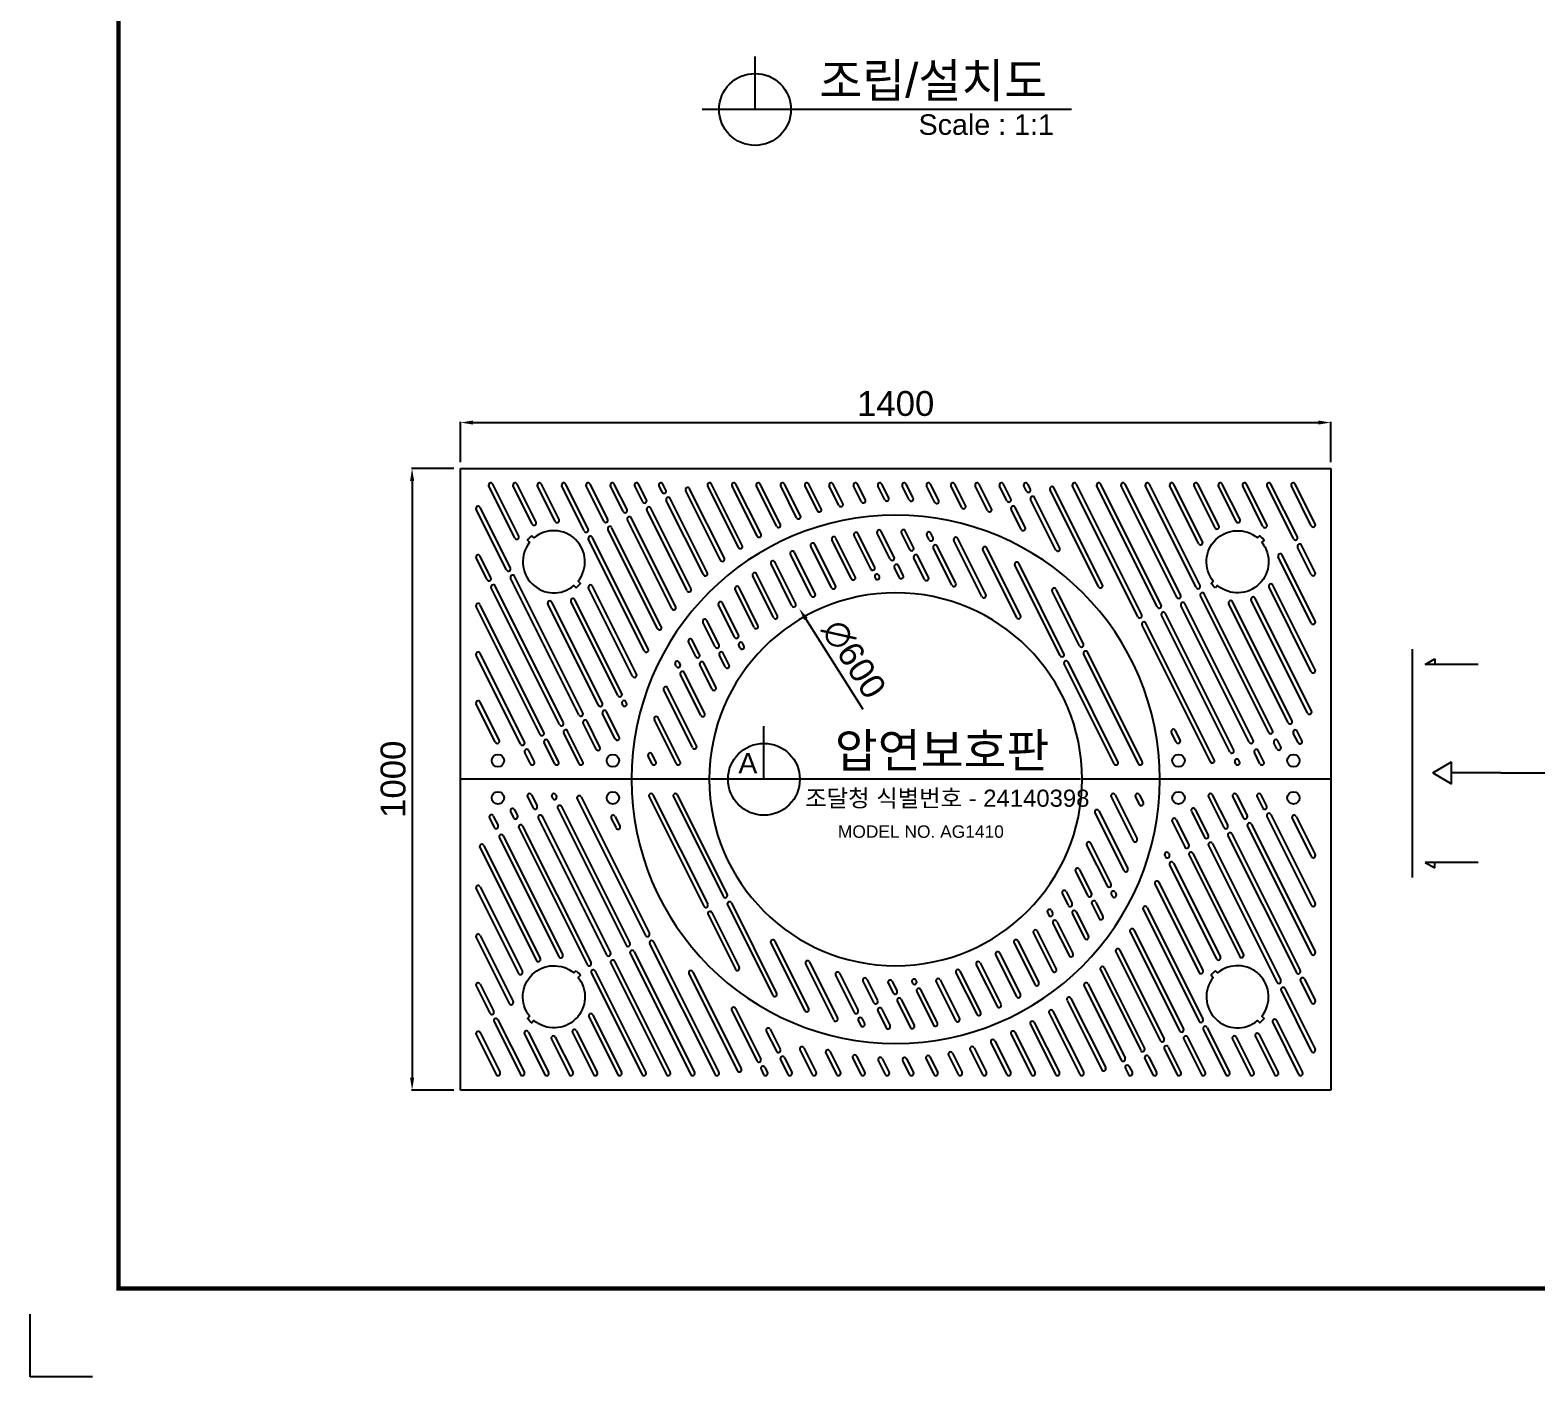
# Model space of a CAD drawing. Header units: millimetres. Extents: x 19421 to 25397, y -30913 to -26687.
# Drawn here: x 19421 to 21844, y -30913 to -28746 of the extents above; entities that cross this region are included whole.
import ezdxf
from ezdxf.enums import TextEntityAlignment as Align

# ---------------------------------------------------------------- set-up
doc = ezdxf.new("R2010")
doc.units = ezdxf.units.MM
for name, color, linetype in [('LAYOUT', 7, 'Continuous'), ('TEXT', 7, 'Continuous'), ('압연강', 40, 'Continuous')]:
    doc.layers.add(name, color=color, linetype=linetype)
doc.styles.get("Standard").update_dxf_attribs({"font": 'arial.ttf'})
doc.dimstyles.new('ISO-25', dxfattribs={"dimtxt": 40, "dimasz": 20, "dimexe": 1.25, "dimexo": 10, "dimgap": 10, "dimtad": 1, "dimdec": 0, "dimtxsty": 'Standard', "dimcen": 2.5, "dimclrd": 3, "dimclre": 3, "dimclrt": 3, "dimadec": 0, "dimazin": 0, "dimtfac": 1, "dimtdec": 0, "dimtmove": 0, "dimatfit": 3, "dimfxl": 0, "dimarcsym": 0})

# ---------------------------------------------------------------- blocks, each defined once
blk = doc.blocks.new('*D33')
at = {"color": 3, "lineweight": -2, "transparency": 16777216}
blk.add_line((20761.4, -29838.9), (20668.9, -29693.3), dxfattribs=at)
at = {"color": 3, "transparency": 16777216}
blk.add_solid([(20671.8, -29691.6), (20666.1, -29695.1), (20658.2, -29676.5)], dxfattribs=at)
at = {"layer": 'Defpoints', "color": 0, "transparency": 16777216}
for p in [(20658.2, -29676.5), (20980, -30182.9)]:
    blk.add_point(p, dxfattribs=at)
at = {"color": 3, "transparency": 16777216, "insert": (20746.2, -29758.2), "char_height": 40, "attachment_point": 5, "rotation": 302.4336}
blk.add_mtext('∅600', dxfattribs=at)
blk = doc.blocks.new('*D42')
at = {"color": 3, "lineweight": -2, "transparency": 16777216}
for p, q in [((20113.5, -29441.4), (20113.5, -29376.2)), ((20133.5, -29377.4), (21493.5, -29377.4)), ((21513.5, -29441.4), (21513.5, -29376.2))]:
    blk.add_line(p, q, dxfattribs=at)
at = {"color": 3, "transparency": 16777216}
for points in [[(20133.5, -29374.1), (20133.5, -29380.7), (20113.5, -29377.4)], [(21493.5, -29374.1), (21493.5, -29380.7), (21513.5, -29377.4)]]:
    blk.add_solid(points, dxfattribs=at)
at = {"layer": 'Defpoints', "color": 0, "transparency": 16777216}
for p in [(21513.5, -29377.4), (20113.5, -29451.4), (21513.5, -29451.4)]:
    blk.add_point(p, dxfattribs=at)
at = {"color": 3, "transparency": 16777216, "insert": (20813.5, -29347), "char_height": 40, "attachment_point": 5}
blk.add_mtext('1400', dxfattribs=at)
blk = doc.blocks.new('*D43')
at = {"color": 3, "lineweight": -2, "transparency": 16777216}
for p, q in [((20102.5, -29451.4), (20034.2, -29451.4)), ((20035.4, -29471.4), (20035.4, -30431.4)), ((20102.5, -30451.4), (20034.2, -30451.4))]:
    blk.add_line(p, q, dxfattribs=at)
at = {"color": 3, "transparency": 16777216}
for points in [[(20032.1, -29471.4), (20038.7, -29471.4), (20035.4, -29451.4)], [(20032.1, -30431.4), (20038.7, -30431.4), (20035.4, -30451.4)]]:
    blk.add_solid(points, dxfattribs=at)
at = {"layer": 'Defpoints', "color": 0, "transparency": 16777216}
for p in [(20112.5, -29451.4), (20035.4, -30451.4), (20112.5, -30451.4)]:
    blk.add_point(p, dxfattribs=at)
at = {"color": 3, "transparency": 16777216, "insert": (20005, -29951.4), "char_height": 40, "attachment_point": 5, "rotation": 90}
blk.add_mtext('1000', dxfattribs=at)

msp = doc.modelspace()

# ---------------------------------------------------------------- linework, layer by layer
for p, q in [((20587.2, -28873.6), (20587.2, -28788.3)), ((21096.6, -28873.6), (20501.9, -28873.6)), ((20113.5, -29951.4), (20113.5, -29451.4)), ((20113.5, -29451.4), (21513.5, -29451.4)), ((21513.5, -29451.4), (21513.5, -29951.4)), ((21644.5, -29742), (21644.5, -30109.6)), ((21665.2, -29766.5), (21681.2, -29757.5)), ((21750.8, -29766.5), (21665.2, -29766.5)), ((21681.2, -29757.5), (21681.2, -29766.5)), ((20601.5, -29951.4), (20601.5, -29866.1)), ((21677.6, -29940.9), (21707.7, -29923.1)), ((21677.6, -29940.9), (21707.7, -29958.7)), ((21707.7, -29958.7), (21707.7, -29923.1)), ((21787.1, -29940.9), (21707.7, -29940.9)), ((21787.1, -29940.9), (22237.6, -29940.9)), ((20513.5, -29951.4), (20113.5, -29951.4)), ((20113.5, -30451.4), (20113.5, -29951.4)), ((21110.9, -29951.4), (20516.2, -29951.4)), ((21513.5, -29951.4), (21113.5, -29951.4)), ((21513.5, -29951.4), (21513.5, -30451.4)), ((21750.8, -30085.1), (21665.2, -30085.1)), ((21665.2, -30085.1), (21681.2, -30094)), ((21681.2, -30094), (21681.2, -30085.1)), ((21513.5, -30451.4), (20113.5, -30451.4)), ((19420.8, -30913), (19420.8, -30812.3)), ((19521.4, -30913), (19420.8, -30913))]:
    msp.add_line(p, q)
for points in [[(20299.2, -29643.3, 0.045549), (20306.2, -29636.2), (20302.6, -29632.6, 0.904534), (20231.5, -29563), (20227.9, -29559.5, 0.045549), (20220.9, -29566.6), (20224.5, -29570.1, 0.904534), (20295.6, -29639.8)], [(21327.9, -29643.3, -0.045549), (21320.9, -29636.2), (21324.5, -29632.6, -0.904534), (21395.6, -29563), (21399.2, -29559.5, -0.045549), (21406.2, -29566.6), (21402.6, -29570.1, -0.904534), (21331.5, -29639.8)], [(20299.2, -30259.5, -0.045549), (20306.2, -30266.6), (20302.6, -30270.1, -0.904534), (20231.5, -30339.8), (20227.9, -30343.3, -0.045549), (20220.9, -30336.2), (20224.5, -30332.6, -0.904534), (20295.6, -30263)], [(21327.9, -30259.5, 0.045549), (21320.9, -30266.6), (21324.5, -30270.1, 0.904534), (21395.6, -30339.8), (21399.2, -30343.3, 0.045549), (21406.2, -30336.2), (21402.6, -30332.6, 0.904534), (21331.5, -30263)]]:
    msp.add_lwpolyline(points, format="xyb", close=True)
for centre, radius in [((20587.2, -28873.6), 57.8), ((20601.5, -29951.4), 57.8), ((20173.5, -29921.4), 10), ((20358.5, -29921.4), 10), ((21268.5, -29921.4), 10), ((21453.5, -29921.4), 10), ((20173.5, -29981.4), 10), ((20358.5, -29981.4), 10), ((21268.5, -29981.4), 10), ((21453.5, -29981.4), 10)]:
    msp.add_circle(centre, radius)
for radius, start, end in [(425, 0, 180), (300, 0, 180), (425, 180, 0), (300, 180, 0)]:
    msp.add_arc((20813.5, -29951.4), radius, start, end)
at = {"layer": 'LAYOUT'}
msp.add_line((19563.1, -30599.9), (19563.1, -30770.7), dxfattribs=at)
at = {"layer": 'LAYOUT', "const_width": 7.11}
msp.add_lwpolyline([(19563.1, -30770.7), (25254.9, -30770.7), (25254.9, -26829.1), (19563.1, -26829.1)], close=True, dxfattribs=at)
at = {"layer": '압연강'}
for p, q in [((20200.8, -29563.2), (20158.9, -29479.5)), ((20207, -29560.1), (20165.2, -29476.4)), ((20228.6, -29540.7), (20198, -29479.5)), ((20234.9, -29537.6), (20204.3, -29476.4)), ((20265.6, -29536.4), (20237.2, -29479.5)), ((20271.9, -29533.3), (20243.4, -29476.4)), ((20312.5, -29551.9), (20276.3, -29479.5)), ((20318.8, -29548.8), (20282.6, -29476.4)), ((20343.8, -29536.3), (20315.4, -29479.5)), ((20350.1, -29533.1), (20321.7, -29476.4)), ((20375.1, -29520.6), (20354.6, -29479.5)), ((20381.4, -29517.5), (20360.8, -29476.4)), ((20406.4, -29505), (20393.7, -29479.5)), ((20412.7, -29501.8), (20399.9, -29476.4)), ((20437.7, -29489.2), (20432.8, -29479.5)), ((20443.9, -29486.1), (20439.1, -29476.4)), ((20537.9, -29595.7), (20482, -29483.9)), ((20560.5, -29578.3), (20511.1, -29479.5)), ((20566.7, -29575.1), (20517.3, -29476.4)), ((20590.5, -29560.2), (20550.2, -29479.5)), ((20596.8, -29557), (20556.5, -29476.4)), ((20621.7, -29544.3), (20589.3, -29479.5)), ((20628, -29541.2), (20595.6, -29476.4)), ((20654, -29530.6), (20628.5, -29479.5)), ((20660.3, -29527.5), (20634.7, -29476.4)), ((20687.5, -29519.4), (20667.6, -29479.5)), ((20693.8, -29516.3), (20673.9, -29476.4)), ((20722.3, -29510.7), (20706.7, -29479.5)), ((20728.6, -29507.6), (20713, -29476.4)), ((20758.5, -29504.8), (20745.9, -29479.5)), ((20764.8, -29501.6), (20752.1, -29476.4)), ((20796.1, -29501.7), (20785, -29479.5)), ((20802.4, -29498.6), (20791.3, -29476.4)), ((20835.3, -29501.9), (20824.1, -29479.5)), ((20841.6, -29498.8), (20830.4, -29476.4)), ((20876.4, -29505.8), (20863.3, -29479.5)), ((20882.7, -29502.7), (20869.5, -29476.4)), ((20919.7, -29514.1), (20902.4, -29479.5)), ((20925.9, -29511), (20908.7, -29476.4)), ((20961.3, -29519.1), (20941.5, -29479.5)), ((20967.6, -29516), (20947.8, -29476.4)), ((20992.6, -29503.5), (20980.7, -29479.5)), ((20998.9, -29500.3), (20986.9, -29476.4)), ((21023.9, -29487.8), (21019.8, -29479.5)), ((21030.2, -29484.7), (21026, -29476.4)), ((21140, -29641.6), (21061.9, -29485.6)), ((21146.2, -29638.5), (21068.2, -29482.4)), ((21203.2, -29689.8), (21098, -29479.5)), ((21209.4, -29686.7), (21104.3, -29476.4)), ((21234.5, -29674.1), (21137.2, -29479.5)), ((21240.8, -29671), (21143.4, -29476.4)), ((21265.8, -29658.5), (21176.3, -29479.5)), ((21272.1, -29655.4), (21182.6, -29476.4)), ((21297.1, -29642.8), (21215.4, -29479.5)), ((21303.4, -29639.7), (21221.7, -29476.4)), ((21300.9, -29572.2), (21254.6, -29479.5)), ((21307.2, -29569.1), (21260.8, -29476.4)), ((21327.4, -29546.8), (21293.7, -29479.5)), ((21333.6, -29543.7), (21300, -29476.4)), ((21361.3, -29536.4), (21332.8, -29479.5)), ((21367.6, -29533.3), (21339.1, -29476.4)), ((21404.5, -29544.6), (21372, -29479.5)), ((21410.8, -29541.5), (21378.2, -29476.4)), ((21453.6, -29564.6), (21411.1, -29479.5)), ((21459.9, -29561.5), (21417.4, -29476.4)), ((21482.3, -29543.6), (21450.2, -29479.5)), ((21488.5, -29540.5), (21456.5, -29476.4)), ((20504.1, -29622), (20444.4, -29502.7)), ((20510.3, -29618.9), (20450.7, -29499.6)), ((20531.6, -29598.8), (20475.7, -29487.1)), ((21071.3, -29582.5), (21030.6, -29501.2)), ((21077.5, -29579.4), (21036.9, -29498.1)), ((20187.3, -29614.5), (20138.5, -29517.1)), ((20193.5, -29611.4), (20144.8, -29513.9)), ((20453.2, -29676.8), (20381.8, -29534)), ((20459.5, -29673.7), (20388.1, -29530.9)), ((20477.9, -29647.9), (20413.1, -29518.4)), ((20484.2, -29644.8), (20419.4, -29515.2)), ((21015.5, -29549.3), (20999.3, -29516.9)), ((21021.8, -29546.1), (21005.6, -29513.8)), ((20430.2, -29709), (20350.5, -29549.7)), ((20436.4, -29705.9), (20356.8, -29546.6)), ((20779.8, -29609.9), (20752.8, -29556)), ((20804.8, -29597.4), (20783.7, -29555.2)), ((20811.1, -29594.3), (20790, -29552.1)), ((20836.1, -29581.7), (20822.6, -29554.8)), ((20842.4, -29578.6), (20828.9, -29551.7)), ((20867.4, -29566.1), (20863.6, -29558.5)), ((20873.7, -29562.9), (20869.9, -29555.4)), ((20409, -29745), (20319.2, -29565.3)), ((20415.3, -29741.9), (20325.5, -29562.2)), ((20710.3, -29643.2), (20676.9, -29576.4)), ((20716.6, -29640.1), (20683.2, -29573.2)), ((20742.2, -29628.7), (20711, -29566.3)), ((20748.4, -29625.6), (20717.2, -29563.2)), ((20773.5, -29613), (20746.6, -29559.2)), ((20904, -29639.2), (20874.1, -29579.5)), ((20910.2, -29636.1), (20880.4, -29576.4)), ((20952.2, -29657.5), (20907.1, -29567.2)), ((20958.5, -29654.3), (20913.3, -29564)), ((21008.2, -29691.1), (20953.8, -29582.3)), ((21014.5, -29688), (20960.1, -29579.2)), ((21482.3, -29621.9), (21460.3, -29578)), ((21488.5, -29618.8), (21466.6, -29574.9)), ((20156, -29630.2), (20138.5, -29595.3)), ((20162.2, -29627.1), (20144.8, -29592.2)), ((20646.5, -29672.1), (20612.9, -29604.9)), ((20652.8, -29669), (20619.2, -29601.8)), ((20677.7, -29656.2), (20644.2, -29589.3)), ((20683.9, -29653), (20650.5, -29586.1)), ((20860.1, -29629.7), (20842.8, -29595.1)), ((20866.4, -29626.6), (20849.1, -29592)), ((21078, -29752.4), (21005.2, -29606.9)), ((21084.2, -29749.3), (21011.5, -29603.8)), ((21482.3, -29700.2), (21429, -29593.6)), ((21488.5, -29697), (21435.3, -29590.5)), ((20303.9, -29847.8), (20194, -29627.9)), ((20310.2, -29844.7), (20200.2, -29624.8)), ((20617, -29691.3), (20583.4, -29624.2)), ((20623.2, -29688.2), (20589.7, -29621.1)), ((20781, -29628), (20780.2, -29626.4)), ((20787.3, -29624.9), (20786.5, -29623.3)), ((20819.3, -29626.4), (20811.5, -29610.8)), ((20825.6, -29623.3), (20817.8, -29607.7)), ((20272.6, -29863.5), (20162.7, -29643.6)), ((20278.9, -29860.3), (20168.9, -29640.5)), ((20390.2, -29785.6), (20319.3, -29643.7)), ((20396.5, -29782.5), (20325.5, -29640.6)), ((20585.7, -29706.9), (20555.2, -29646)), ((20591.9, -29703.8), (20561.5, -29642.9)), ((21109.3, -29736.8), (21065.3, -29648.9)), ((21115.5, -29733.6), (21071.6, -29645.8)), ((21420, -29873), (21310.1, -29653.1)), ((21482.3, -29778.4), (21414.2, -29642.2)), ((21488.5, -29775.3), (21420.4, -29639)), ((20241.3, -29879.1), (20138.5, -29673.6)), ((20247.6, -29876), (20144.8, -29670.5)), ((20335.2, -29832.2), (20253.9, -29669.4)), ((20341.5, -29829), (20260.1, -29666.3)), ((20366.5, -29816.5), (20291.1, -29665.7)), ((20372.8, -29813.4), (20297.4, -29662.5)), ((20554.4, -29722.6), (20528.5, -29670.8)), ((20560.6, -29719.5), (20534.7, -29667.7)), ((21382.4, -29891.8), (21272.5, -29671.9)), ((21388.7, -29888.7), (21278.8, -29668.8)), ((21413.7, -29876.1), (21303.8, -29656.3)), ((21445.1, -29860.5), (21349.3, -29669)), ((21451.3, -29857.4), (21355.6, -29665.9)), ((21476.4, -29844.8), (21385.5, -29663.1)), ((21482.6, -29841.7), (21391.7, -29660)), ((20523.1, -29738.3), (20503.4, -29698.8)), ((20529.3, -29735.1), (20509.6, -29695.7)), ((21319.8, -29923.1), (21209.9, -29703.2)), ((21326.1, -29920), (21216.2, -29700.1)), ((21351.1, -29907.4), (21241.2, -29687.6)), ((21357.4, -29904.3), (21247.5, -29684.4)), ((20498, -29750.8), (20486.3, -29727.4)), ((20210, -29894.8), (20138.5, -29751.9)), ((20216.3, -29891.6), (20144.8, -29748.7)), ((20491.7, -29753.9), (20480.1, -29730.5)), ((20539.3, -29770.7), (20529.8, -29751.7)), ((20545.5, -29767.6), (20536, -29748.5)), ((20563.1, -29740.1), (20561.1, -29736)), ((20569.4, -29736.9), (20567.3, -29732.9)), ((21204.1, -29926.4), (21116, -29750.2)), ((21210.4, -29923.3), (21122.2, -29747)), ((20460.4, -29769.6), (20458.9, -29766.4)), ((20466.7, -29766.4), (20465.1, -29763.3)), ((20518, -29806.4), (20498.5, -29767.3)), ((20524.3, -29803.3), (20504.7, -29764.2)), ((21165, -29926.4), (21084.7, -29765.8)), ((21171.2, -29923.3), (21090.9, -29762.7)), ((20500, -29848.7), (20467.2, -29783)), ((20506.3, -29845.5), (20473.4, -29779.8)), ((20486.8, -29900.5), (20440.3, -29807.5)), ((20493.1, -29897.4), (20446.6, -29804.4)), ((20169.3, -29891.7), (20138.5, -29830.1)), ((20175.6, -29888.6), (20144.8, -29827)), ((20362.4, -29886.6), (20341.9, -29845.6)), ((20368.7, -29883.5), (20348.2, -29842.5)), ((20374.3, -29832), (20373.2, -29829.9)), ((20380.5, -29828.9), (20379.5, -29826.8)), ((20331.5, -29902.9), (20310.6, -29861.2)), ((20337.7, -29899.8), (20316.9, -29858.1)), ((20460.6, -29926.4), (20425.2, -29855.6)), ((20466.9, -29923.3), (20431.5, -29852.4)), ((21271.2, -29888.5), (21263.5, -29873)), ((20264.9, -29926.4), (20248, -29892.5)), ((20271.2, -29923.3), (20254.3, -29889.4)), ((20304.1, -29926.4), (20279.3, -29876.9)), ((20310.3, -29923.3), (20285.6, -29873.8)), ((21265, -29891.6), (21257.2, -29876.1)), ((21426.9, -29902.5), (21422, -29892.7)), ((21433.2, -29899.4), (21428.3, -29889.6)), ((21461, -29892.3), (21453.3, -29877)), ((21467.2, -29889.2), (21459.6, -29873.9)), ((20225.8, -29926.4), (20216.7, -29908.2)), ((20232.1, -29923.3), (20223, -29905.1)), ((20421.5, -29926.4), (20415.3, -29914)), ((20427.7, -29923.3), (20421.6, -29910.9)), ((21366.9, -29923.3), (21365.7, -29920.9)), ((21399.7, -29926.4), (21390.7, -29908.3)), ((21406, -29923.3), (21397, -29905.2)), ((21360.6, -29926.4), (21359.4, -29924)), ((20221.1, -29979.5), (20230.1, -29997.6)), ((20227.3, -29976.4), (20236.4, -29994.4)), ((20260.2, -29979.5), (20261.4, -29981.9)), ((20266.5, -29976.4), (20267.7, -29978.8)), ((20301, -29982.8), (20410.9, -30202.7)), ((20307.3, -29979.7), (20417.2, -30199.6)), ((20416.7, -29979.5), (20504.9, -30155.7)), ((20423, -29976.4), (20511.1, -30152.6)), ((20455.9, -29979.5), (20536.2, -30140.1)), ((20462.1, -29976.4), (20542.4, -30137)), ((21160.2, -29979.5), (21195.6, -30050.3)), ((21166.5, -29976.4), (21201.9, -30047.2)), ((21199.4, -29979.5), (21205.5, -29991.9)), ((21205.6, -29976.4), (21211.8, -29988.7)), ((21316.8, -29979.5), (21341.5, -30029)), ((21323, -29976.4), (21347.8, -30025.9)), ((21355.9, -29979.5), (21372.8, -30013.4)), ((21362.2, -29976.4), (21379.1, -30010.2)), ((21395, -29979.5), (21404.1, -29997.7)), ((21401.3, -29976.4), (21410.4, -29994.6)), ((20159.9, -30013.6), (20167.5, -30028.9)), ((20166.1, -30010.5), (20173.8, -30025.8)), ((20193.9, -30003.4), (20198.8, -30013.2)), ((20200.2, -30000.3), (20205.1, -30010.1)), ((20238.4, -30014.1), (20348.3, -30234)), ((20244.7, -30011), (20354.6, -30230.9)), ((20269.7, -29998.5), (20379.6, -30218.3)), ((20276, -29995.3), (20385.9, -30215.2)), ((20355.9, -30014.3), (20363.6, -30029.8)), ((20362.1, -30011.2), (20369.9, -30026.7)), ((21134, -30005.4), (21180.5, -30098.4)), ((21140.3, -30002.2), (21186.8, -30095.2)), ((21264.7, -30016.2), (21285.2, -30057.2)), ((21289.4, -30003), (21310.2, -30044.7)), ((21295.6, -29999.9), (21316.5, -30041.5)), ((21410.8, -30011.1), (21482.3, -30154)), ((21417.1, -30008), (21488.5, -30150.9)), ((21451.5, -30014.2), (21482.3, -30075.8)), ((21457.8, -30011.1), (21488.5, -30072.7)), ((20182, -30042.3), (20277.8, -30233.7)), ((20207.1, -30029.8), (20317, -30249.7)), ((20213.3, -30026.6), (20323.3, -30246.5)), ((21258.4, -30019.3), (21278.9, -30060.3)), ((21348.2, -30042.4), (21458.2, -30262.3)), ((21354.5, -30039.3), (21464.4, -30259.2)), ((21379.5, -30026.8), (21482.3, -30232.3)), ((21385.8, -30023.7), (21488.5, -30229.2)), ((20144.5, -30061.1), (20235.3, -30242.8)), ((20150.7, -30058), (20241.6, -30239.7)), ((20175.8, -30045.4), (20271.5, -30236.9)), ((21120.8, -30057.2), (21153.7, -30122.9)), ((21127.1, -30054.1), (21159.9, -30119.8)), ((21316.9, -30058.1), (21426.9, -30278)), ((21323.2, -30055), (21433.1, -30274.8)), ((21246.6, -30073.9), (21247.6, -30076)), ((21252.8, -30070.8), (21253.9, -30072.9)), ((21254.3, -30089.4), (21329.7, -30240.3)), ((21260.6, -30086.3), (21336, -30237.1)), ((21285.6, -30073.7), (21367, -30236.5)), ((21291.9, -30070.6), (21373.2, -30233.4)), ((21102.8, -30099.5), (21122.4, -30138.6)), ((21109.1, -30096.4), (21128.6, -30135.5)), ((20138.5, -30127.5), (20206.7, -30263.7)), ((20144.8, -30124.4), (20212.9, -30260.6)), ((21081.6, -30135.2), (21091.1, -30154.2)), ((21087.8, -30132.1), (21097.3, -30151.1)), ((21160.4, -30136.4), (21162, -30139.5)), ((21166.7, -30133.2), (21168.2, -30136.4)), ((21230.6, -30120.3), (21301.6, -30262.2)), ((21236.9, -30117.2), (21307.8, -30259)), ((20542.9, -30153.5), (20615.6, -30299)), ((20549.1, -30150.4), (20621.9, -30295.9)), ((21064, -30162.7), (21066, -30166.8)), ((21129.1, -30152), (21140.8, -30175.4)), ((21135.3, -30148.9), (21147, -30172.3)), ((21211.8, -30160.9), (21301.6, -30340.6)), ((21218.1, -30157.8), (21307.9, -30337.4)), ((20511.6, -30169.2), (20555.5, -30257)), ((20517.8, -30166), (20561.8, -30253.9)), ((21057.7, -30165.9), (21059.8, -30169.9)), ((21066.5, -30183.3), (21092.4, -30235.1)), ((21072.7, -30180.2), (21098.6, -30232)), ((21097.8, -30167.7), (21117.5, -30207.1)), ((21104, -30164.5), (21123.7, -30203.9)), ((20138.5, -30205.8), (20191.8, -30312.3)), ((20144.8, -30202.6), (20198.1, -30309.1)), ((20618.9, -30211.7), (20673.3, -30320.5)), ((21010.1, -30211.5), (21043.7, -30278.6)), ((21035.2, -30199), (21065.6, -30259.9)), ((21041.4, -30195.8), (21071.9, -30256.8)), ((21190.7, -30196.9), (21270.3, -30356.2)), ((21196.9, -30193.8), (21276.6, -30353.1)), ((20386.3, -30231.8), (20483.7, -30426.4)), ((20392.6, -30228.6), (20489.9, -30423.3)), ((20417.6, -30216.1), (20522.8, -30426.4)), ((20423.9, -30213), (20529, -30423.3)), ((20612.6, -30214.8), (20667, -30323.6)), ((20974.3, -30233.8), (21007.9, -30301)), ((20980.6, -30230.7), (21014.2, -30297.9)), ((21003.9, -30214.6), (21037.4, -30281.7)), ((21167.6, -30229.1), (21239, -30371.9)), ((21173.9, -30226), (21245.3, -30368.8)), ((20330, -30259.9), (20411.7, -30423.3)), ((20355, -30247.4), (20444.5, -30426.4)), ((20361.3, -30244.3), (20450.8, -30423.3)), ((20487.1, -30261.1), (20565.1, -30417.2)), ((20668.6, -30248.4), (20713.7, -30338.7)), ((20674.9, -30245.3), (20720, -30335.6)), ((20916.8, -30259.6), (20950.2, -30326.4)), ((20943.2, -30249.8), (20976.6, -30316.6)), ((20949.4, -30246.6), (20982.9, -30313.5)), ((21142.9, -30258), (21207.7, -30387.5)), ((21149.2, -30254.9), (21214, -30384.4)), ((20138.5, -30284), (20160.5, -30327.9)), ((20144.8, -30280.9), (20166.8, -30324.8)), ((20323.7, -30263.1), (20405.4, -30426.4)), ((20480.9, -30264.3), (20558.9, -30420.3)), ((20716.9, -30266.7), (20746.7, -30326.4)), ((20723.1, -30263.6), (20753, -30323.3)), ((20760.7, -30276.2), (20778, -30310.8)), ((20767, -30273), (20784.3, -30307.6)), ((20801.5, -30279.5), (20809.3, -30295.1)), ((20807.8, -30276.3), (20815.6, -30292)), ((20839.8, -30277.9), (20840.6, -30279.5)), ((20846.1, -30274.8), (20846.9, -30276.3)), ((20878.6, -30277.2), (20909.8, -30339.6)), ((20884.9, -30274.1), (20916.1, -30336.5)), ((20910.5, -30262.7), (20943.9, -30329.5)), ((21116.8, -30283.9), (21176.4, -30403.2)), ((21123, -30280.8), (21182.7, -30400.1)), ((21464.9, -30275.7), (21482.3, -30310.6)), ((21471.1, -30272.6), (21488.5, -30307.4)), ((20816, -30308.5), (20837.1, -30350.7)), ((20822.3, -30305.4), (20843.4, -30347.6)), ((20847.3, -30292.9), (20874.3, -30346.8)), ((20853.6, -30289.7), (20880.5, -30343.6)), ((21089.2, -30307.1), (21145.1, -30418.8)), ((21095.5, -30303.9), (21151.4, -30415.7)), ((21433.6, -30291.4), (21482.3, -30388.8)), ((21439.8, -30288.3), (21488.5, -30385.7)), ((20319.9, -30333.7), (20366.3, -30426.4)), ((20326.2, -30330.6), (20372.5, -30423.3)), ((20549.6, -30323.4), (20590.2, -30404.7)), ((20555.8, -30320.3), (20596.5, -30401.6)), ((20784.7, -30324.2), (20798.2, -30351.1)), ((20791, -30321.1), (20804.4, -30348)), ((21060.4, -30327.7), (21109.8, -30426.4)), ((21066.6, -30324.5), (21116, -30423.3)), ((20167.2, -30341.3), (20209.7, -30426.4)), ((20173.5, -30338.2), (20216, -30423.3)), ((20222.6, -30358.1), (20255.1, -30423.3)), ((20299.7, -30356), (20333.4, -30423.3)), ((20605.3, -30356.6), (20621.5, -30389)), ((20611.6, -30353.5), (20627.8, -30385.9)), ((20753.4, -30339.8), (20757.2, -30347.4)), ((20759.7, -30336.7), (20763.5, -30344.3)), ((21030.3, -30345.7), (21070.6, -30426.4)), ((21036.6, -30342.6), (21076.9, -30423.3)), ((21308.3, -30354), (21344.5, -30426.4)), ((21314.6, -30350.9), (21350.8, -30423.3)), ((21420.1, -30342.7), (21461.9, -30426.4)), ((21426.3, -30339.5), (21468.2, -30423.3)), ((20138.5, -30362.3), (20170.6, -30426.4)), ((20144.8, -30359.1), (20176.9, -30423.3)), ((20216.3, -30361.3), (20248.9, -30426.4)), ((20259.5, -30369.5), (20288, -30426.4)), ((20265.8, -30366.4), (20294.3, -30423.3)), ((20293.5, -30359.1), (20327.1, -30426.4)), ((20966.8, -30375.3), (20992.4, -30426.4)), ((20973.1, -30372.2), (20998.6, -30423.3)), ((20999.1, -30361.6), (21031.5, -30426.4)), ((21005.4, -30358.5), (21037.8, -30423.3)), ((21252, -30382.2), (21272.5, -30423.3)), ((21277, -30369.6), (21305.4, -30426.4)), ((21283.3, -30366.5), (21311.7, -30423.3)), ((21355.2, -30369.5), (21383.7, -30426.4)), ((21361.5, -30366.4), (21389.9, -30423.3)), ((21392.2, -30365.2), (21422.8, -30426.4)), ((21398.5, -30362.1), (21429.1, -30423.3)), ((20628.2, -30402.4), (20640.2, -30426.4)), ((20634.5, -30399.3), (20646.4, -30423.3)), ((20659.5, -30386.8), (20679.3, -30426.4)), ((20665.8, -30383.7), (20685.6, -30423.3)), ((20701.2, -30391.8), (20718.4, -30426.4)), ((20707.4, -30388.7), (20724.7, -30423.3)), ((20744.4, -30400.1), (20757.6, -30426.4)), ((20750.7, -30397), (20763.8, -30423.3)), ((20785.5, -30404), (20796.7, -30426.4)), ((20791.8, -30400.9), (20803, -30423.3)), ((20824.7, -30404.2), (20835.8, -30426.4)), ((20831, -30401.1), (20842.1, -30423.3)), ((20862.3, -30401.1), (20875, -30426.4)), ((20868.6, -30398), (20881.2, -30423.3)), ((20898.5, -30395.2), (20914.1, -30426.4)), ((20904.8, -30392.1), (20920.4, -30423.3)), ((20933.3, -30386.5), (20953.2, -30426.4)), ((20939.6, -30383.4), (20959.5, -30423.3)), ((21214.4, -30401), (21227.1, -30426.4)), ((21220.7, -30397.8), (21233.4, -30423.3)), ((21245.7, -30385.3), (21266.3, -30426.4)), ((20596.9, -30418.1), (20601, -30426.4)), ((20603.2, -30415), (20607.3, -30423.3)), ((21183.2, -30416.7), (21188, -30426.4)), ((21189.4, -30413.5), (21194.3, -30423.3))]:
    msp.add_line(p, q, dxfattribs=at)
for centre, start, end in [((20162, -29478), 26.5651, 206.5651), ((20201.2, -29478), 26.5651, 206.5651), ((20240.3, -29478), 26.5651, 206.5651), ((20279.4, -29478), 26.5651, 206.5651), ((20318.6, -29478), 26.5651, 206.5651), ((20357.7, -29478), 26.5651, 206.5651), ((20396.8, -29478), 26.5651, 206.5651), ((20435.9, -29478), 26.5651, 206.5651), ((20478.9, -29485.5), 26.5651, 206.5651), ((20514.2, -29478), 26.5651, 206.5651), ((20553.3, -29478), 26.5651, 206.5651), ((20592.5, -29478), 26.5651, 206.5651), ((20631.6, -29478), 26.5651, 206.5651), ((20670.7, -29478), 26.5651, 206.5651), ((20709.9, -29478), 26.5651, 206.5651), ((20749, -29478), 26.5651, 206.5651), ((20788.1, -29478), 26.5651, 206.5651), ((20827.3, -29478), 26.5651, 206.5651), ((20866.4, -29478), 26.5651, 206.5651), ((20905.5, -29478), 26.5651, 206.5651), ((20944.7, -29478), 26.5651, 206.5651), ((20983.8, -29478), 26.5651, 206.5651), ((21022.9, -29478), 26.5651, 206.5651), ((21027.1, -29486.2), 206.5651, 26.5651), ((21065.1, -29484), 26.5651, 206.5651), ((21101.2, -29478), 26.5651, 206.5651), ((21140.3, -29478), 26.5651, 206.5651), ((21179.4, -29478), 26.5651, 206.5651), ((21218.6, -29478), 26.5651, 206.5651), ((21257.7, -29478), 26.5651, 206.5651), ((21296.8, -29478), 26.5651, 206.5651), ((21336, -29478), 26.5651, 206.5651), ((21375.1, -29478), 26.5651, 206.5651), ((21414.2, -29478), 26.5651, 206.5651), ((21453.4, -29478), 26.5651, 206.5651), ((20409.5, -29503.4), 206.5651, 26.5651), ((20440.8, -29487.7), 206.5651, 26.5651), ((20447.6, -29501.2), 26.5651, 206.5651), ((20725.5, -29509.2), 206.5651, 26.5651), ((20761.6, -29503.2), 206.5651, 26.5651), ((20799.2, -29500.2), 206.5651, 26.5651), ((20838.5, -29500.4), 206.5651, 26.5651), ((20879.5, -29504.2), 206.5651, 26.5651), ((20995.8, -29501.9), 206.5651, 26.5651), ((21033.8, -29499.7), 26.5651, 206.5651), ((20141.7, -29515.5), 26.5651, 206.5651), ((20268.7, -29534.9), 206.5651, 26.5651), ((20346.9, -29534.7), 206.5651, 26.5651), ((20378.2, -29519), 206.5651, 26.5651), ((20384.9, -29532.5), 26.5651, 206.5651), ((20416.2, -29516.8), 26.5651, 206.5651), ((20657.2, -29529.1), 206.5651, 26.5651), ((20690.7, -29517.8), 206.5651, 26.5651), ((20922.8, -29512.5), 206.5651, 26.5651), ((20964.5, -29517.6), 206.5651, 26.5651), ((21002.5, -29515.3), 26.5651, 206.5651), ((21364.4, -29534.9), 206.5651, 26.5651), ((20231.8, -29539.2), 206.5651, 26.5651), ((20315.6, -29550.4), 206.5651, 26.5651), ((20353.6, -29548.1), 26.5651, 206.5651), ((20593.7, -29558.6), 206.5651, 26.5651), ((20624.9, -29542.8), 206.5651, 26.5651), ((20749.7, -29557.6), 26.5651, 206.5651), ((20786.8, -29553.7), 26.5651, 206.5651), ((20825.8, -29553.3), 26.5651, 206.5651), ((20866.8, -29556.9), 26.5651, 206.5651), ((21018.7, -29547.7), 206.5651, 26.5651), ((21330.5, -29545.3), 206.5651, 26.5651), ((21407.7, -29543.1), 206.5651, 26.5651), ((21485.4, -29542.1), 206.5651, 26.5651), ((20203.9, -29561.7), 206.5651, 26.5651), ((20322.3, -29563.8), 26.5651, 206.5651), ((20563.6, -29576.7), 206.5651, 26.5651), ((20680, -29574.8), 26.5651, 206.5651), ((20714.1, -29564.7), 26.5651, 206.5651), ((20839.2, -29580.2), 206.5651, 26.5651), ((20870.5, -29564.5), 206.5651, 26.5651), ((20877.2, -29577.9), 26.5651, 206.5651), ((20910.2, -29565.6), 26.5651, 206.5651), ((20956.9, -29580.8), 26.5651, 206.5651), ((21074.4, -29580.9), 206.5651, 26.5651), ((21304, -29570.6), 206.5651, 26.5651), ((21456.8, -29563), 206.5651, 26.5651), ((21463.5, -29576.4), 26.5651, 206.5651), ((20141.7, -29593.8), 26.5651, 206.5651), ((20534.7, -29597.3), 206.5651, 26.5651), ((20616, -29603.4), 26.5651, 206.5651), ((20647.3, -29587.7), 26.5651, 206.5651), ((20807.9, -29595.8), 206.5651, 26.5651), ((20814.6, -29609.2), 26.5651, 206.5651), ((20845.9, -29593.6), 26.5651, 206.5651), ((21008.4, -29605.4), 26.5651, 206.5651), ((21432.2, -29592.1), 26.5651, 206.5651), ((20159.1, -29628.6), 206.5651, 26.5651), ((20190.4, -29613), 206.5651, 26.5651), ((20197.1, -29626.4), 26.5651, 206.5651), ((20507.2, -29620.5), 206.5651, 26.5651), ((20586.6, -29622.6), 26.5651, 206.5651), ((20745.3, -29627.1), 206.5651, 26.5651), ((20776.6, -29611.5), 206.5651, 26.5651), ((20783.3, -29624.9), 26.5651, 206.5651), ((20784.1, -29626.5), 206.5651, 26.5651), ((20822.5, -29624.9), 206.5651, 26.5651), ((20863.2, -29628.2), 206.5651, 26.5651), ((21485.4, -29620.3), 206.5651, 26.5651), ((20165.8, -29642), 26.5651, 206.5651), ((20322.4, -29642.2), 26.5651, 206.5651), ((20481, -29646.4), 206.5651, 26.5651), ((20558.3, -29644.4), 26.5651, 206.5651), ((20680.8, -29654.6), 206.5651, 26.5651), ((20713.5, -29641.7), 206.5651, 26.5651), ((20907.1, -29637.7), 206.5651, 26.5651), ((20955.4, -29655.9), 206.5651, 26.5651), ((21068.5, -29647.3), 26.5651, 206.5651), ((21143.1, -29640.1), 206.5651, 26.5651), ((21268.9, -29656.9), 206.5651, 26.5651), ((21300.2, -29641.3), 206.5651, 26.5651), ((21306.9, -29654.7), 26.5651, 206.5651), ((21417.3, -29640.6), 26.5651, 206.5651), ((20141.7, -29672), 26.5651, 206.5651), ((20257, -29667.9), 26.5651, 206.5651), ((20294.2, -29664.1), 26.5651, 206.5651), ((20456.3, -29675.2), 206.5651, 26.5651), ((20531.6, -29669.2), 26.5651, 206.5651), ((20649.6, -29670.5), 206.5651, 26.5651), ((21237.6, -29672.6), 206.5651, 26.5651), ((21275.6, -29670.3), 26.5651, 206.5651), ((21352.5, -29667.5), 26.5651, 206.5651), ((21388.6, -29661.5), 26.5651, 206.5651), ((20506.5, -29697.3), 26.5651, 206.5651), ((20588.8, -29705.4), 206.5651, 26.5651), ((20620.1, -29689.7), 206.5651, 26.5651), ((21011.3, -29689.6), 206.5651, 26.5651), ((21206.3, -29688.2), 206.5651, 26.5651), ((21213, -29701.7), 26.5651, 206.5651), ((21244.3, -29686), 26.5651, 206.5651), ((21485.4, -29698.6), 206.5651, 26.5651), ((20433.3, -29707.4), 206.5651, 26.5651), ((20483.2, -29729), 26.5651, 206.5651), ((20557.5, -29721), 206.5651, 26.5651), ((20141.7, -29750.3), 26.5651, 206.5651), ((20412.2, -29743.4), 206.5651, 26.5651), ((20494.9, -29752.3), 206.5651, 26.5651), ((20526.2, -29736.7), 206.5651, 26.5651), ((20532.9, -29750.1), 26.5651, 206.5651), ((20564.2, -29734.5), 26.5651, 206.5651), ((20566.2, -29738.5), 206.5651, 26.5651), ((21081.1, -29750.8), 206.5651, 26.5651), ((21112.4, -29735.2), 206.5651, 26.5651), ((21119.1, -29748.6), 26.5651, 206.5651), ((20462, -29764.9), 26.5651, 206.5651), ((20463.6, -29768), 206.5651, 26.5651), ((20501.6, -29765.8), 26.5651, 206.5651), ((20542.4, -29769.1), 206.5651, 26.5651), ((21087.8, -29764.3), 26.5651, 206.5651), ((21485.4, -29776.9), 206.5651, 26.5651), ((20393.3, -29784), 206.5651, 26.5651), ((20470.3, -29781.4), 26.5651, 206.5651), ((20141.7, -29828.6), 26.5651, 206.5651), ((20369.7, -29815), 206.5651, 26.5651), ((20376.4, -29828.4), 26.5651, 206.5651), ((20443.4, -29806), 26.5651, 206.5651), ((20521.1, -29804.8), 206.5651, 26.5651), ((20307, -29846.3), 206.5651, 26.5651), ((20338.4, -29830.6), 206.5651, 26.5651), ((20345.1, -29844), 26.5651, 206.5651), ((20377.4, -29830.5), 206.5651, 26.5651), ((20503.1, -29847.1), 206.5651, 26.5651), ((21479.5, -29843.3), 206.5651, 26.5651), ((20275.7, -29861.9), 206.5651, 26.5651), ((20282.5, -29875.3), 26.5651, 206.5651), ((20313.8, -29859.7), 26.5651, 206.5651), ((20428.3, -29854), 26.5651, 206.5651), ((21260.3, -29874.5), 26.5651, 206.5651), ((21416.9, -29874.6), 206.5651, 26.5651), ((21448.2, -29858.9), 206.5651, 26.5651), ((21456.5, -29875.5), 26.5651, 206.5651), ((20172.5, -29890.1), 206.5651, 26.5651), ((20213.1, -29893.2), 206.5651, 26.5651), ((20244.4, -29877.6), 206.5651, 26.5651), ((20251.1, -29891), 26.5651, 206.5651), ((20365.6, -29885), 206.5651, 26.5651), ((20489.9, -29899), 206.5651, 26.5651), ((21268.1, -29890), 206.5651, 26.5651), ((21385.6, -29890.2), 206.5651, 26.5651), ((21425.2, -29891.1), 26.5651, 206.5651), ((21464.1, -29890.8), 206.5651, 26.5651), ((20219.8, -29906.6), 26.5651, 206.5651), ((20334.6, -29901.4), 206.5651, 26.5651), ((20418.4, -29912.5), 26.5651, 206.5651), ((21323, -29921.5), 206.5651, 26.5651), ((21354.3, -29905.9), 206.5651, 26.5651), ((21362.5, -29922.4), 26.5651, 206.5651), ((21393.8, -29906.8), 26.5651, 206.5651), ((21430.1, -29900.9), 206.5651, 26.5651), ((20228.9, -29924.8), 206.5651, 26.5651), ((20268.1, -29924.8), 206.5651, 26.5651), ((20307.2, -29924.8), 206.5651, 26.5651), ((20424.6, -29924.8), 206.5651, 26.5651), ((20463.7, -29924.8), 206.5651, 26.5651), ((21168.1, -29924.8), 206.5651, 26.5651), ((21207.2, -29924.8), 206.5651, 26.5651), ((21363.7, -29924.8), 206.5651, 26.5651), ((21402.9, -29924.8), 206.5651, 26.5651), ((20224.2, -29978), 26.5651, 206.5651), ((20233.2, -29996), 206.5651, 26.5651), ((20263.3, -29978), 26.5651, 206.5651), ((20264.6, -29980.4), 206.5651, 26.5651), ((20272.8, -29996.9), 26.5651, 206.5651), ((20304.1, -29981.3), 26.5651, 206.5651), ((20419.9, -29978), 26.5651, 206.5651), ((20459, -29978), 26.5651, 206.5651), ((21163.4, -29978), 26.5651, 206.5651), ((21202.5, -29978), 26.5651, 206.5651), ((21208.7, -29990.3), 206.5651, 26.5651), ((21319.9, -29978), 26.5651, 206.5651), ((21359, -29978), 26.5651, 206.5651), ((21398.2, -29978), 26.5651, 206.5651), ((21407.3, -29996.2), 206.5651, 26.5651), ((20163, -30012), 26.5651, 206.5651), ((20197, -30001.9), 26.5651, 206.5651), ((20201.9, -30011.7), 206.5651, 26.5651), ((20241.5, -30012.6), 26.5651, 206.5651), ((20359, -30012.7), 26.5651, 206.5651), ((21137.2, -30003.8), 26.5651, 206.5651), ((21261.5, -30017.7), 26.5651, 206.5651), ((21292.5, -30001.4), 26.5651, 206.5651), ((21375.9, -30011.8), 206.5651, 26.5651), ((21414, -30009.6), 26.5651, 206.5651), ((21454.6, -30012.7), 26.5651, 206.5651), ((20170.6, -30027.3), 206.5651, 26.5651), ((20178.9, -30043.9), 26.5651, 206.5651), ((20210.2, -30028.2), 26.5651, 206.5651), ((20366.8, -30028.3), 206.5651, 26.5651), ((21313.3, -30043.1), 206.5651, 26.5651), ((21344.6, -30027.5), 206.5651, 26.5651), ((21351.4, -30040.9), 26.5651, 206.5651), ((21382.7, -30025.2), 26.5651, 206.5651), ((20147.6, -30059.5), 26.5651, 206.5651), ((21124, -30055.7), 26.5651, 206.5651), ((21198.8, -30048.8), 206.5651, 26.5651), ((21282, -30058.8), 206.5651, 26.5651), ((21320, -30056.5), 26.5651, 206.5651), ((21249.7, -30072.3), 26.5651, 206.5651), ((21250.7, -30074.4), 206.5651, 26.5651), ((21257.4, -30087.8), 26.5651, 206.5651), ((21288.7, -30072.2), 26.5651, 206.5651), ((21485.4, -30074.2), 206.5651, 26.5651), ((21106, -30097.9), 26.5651, 206.5651), ((21183.7, -30096.8), 206.5651, 26.5651), ((21233.8, -30118.8), 26.5651, 206.5651), ((20141.7, -30125.9), 26.5651, 206.5651), ((20539.3, -30138.5), 206.5651, 26.5651), ((21084.7, -30133.7), 26.5651, 206.5651), ((21125.5, -30137), 206.5651, 26.5651), ((21156.8, -30121.4), 206.5651, 26.5651), ((21163.5, -30134.8), 26.5651, 206.5651), ((21165.1, -30137.9), 206.5651, 26.5651), ((20508, -30154.2), 206.5651, 26.5651), ((20514.7, -30167.6), 26.5651, 206.5651), ((20546, -30151.9), 26.5651, 206.5651), ((21060.9, -30164.3), 26.5651, 206.5651), ((21094.2, -30152.7), 206.5651, 26.5651), ((21100.9, -30166.1), 26.5651, 206.5651), ((21132.2, -30150.4), 26.5651, 206.5651), ((21214.9, -30159.3), 26.5651, 206.5651), ((21485.4, -30152.5), 206.5651, 26.5651), ((21062.9, -30168.3), 206.5651, 26.5651), ((21069.6, -30181.7), 26.5651, 206.5651), ((21143.9, -30173.8), 206.5651, 26.5651), ((20141.7, -30204.2), 26.5651, 206.5651), ((20414.1, -30201.1), 206.5651, 26.5651), ((20420.8, -30214.5), 26.5651, 206.5651), ((20615.8, -30213.2), 26.5651, 206.5651), ((21007, -30213.1), 26.5651, 206.5651), ((21038.3, -30197.4), 26.5651, 206.5651), ((21120.6, -30205.5), 206.5651, 26.5651), ((21193.8, -30195.3), 26.5651, 206.5651), ((20274.6, -30235.3), 206.5651, 26.5651), ((20351.5, -30232.4), 206.5651, 26.5651), ((20382.8, -30216.8), 206.5651, 26.5651), ((20389.5, -30230.2), 26.5651, 206.5651), ((20977.5, -30232.3), 26.5651, 206.5651), ((21095.5, -30233.5), 206.5651, 26.5651), ((21170.8, -30227.5), 26.5651, 206.5651), ((21370.1, -30234.9), 206.5651, 26.5651), ((21485.4, -30230.7), 206.5651, 26.5651), ((20209.8, -30262.2), 206.5651, 26.5651), ((20238.5, -30241.3), 206.5651, 26.5651), ((20320.2, -30248.1), 206.5651, 26.5651), ((20326.9, -30261.5), 26.5651, 206.5651), ((20358.2, -30245.9), 26.5651, 206.5651), ((20484, -30262.7), 26.5651, 206.5651), ((20558.6, -30255.5), 206.5651, 26.5651), ((20671.7, -30246.9), 26.5651, 206.5651), ((20913.6, -30261.1), 26.5651, 206.5651), ((20946.3, -30248.2), 26.5651, 206.5651), ((21068.8, -30258.3), 206.5651, 26.5651), ((21146.1, -30256.4), 26.5651, 206.5651), ((21304.7, -30260.6), 206.5651, 26.5651), ((21332.9, -30238.7), 206.5651, 26.5651), ((21461.3, -30260.8), 206.5651, 26.5651), ((20141.7, -30282.4), 26.5651, 206.5651), ((20720, -30265.1), 26.5651, 206.5651), ((20763.9, -30274.6), 26.5651, 206.5651), ((20804.6, -30277.9), 26.5651, 206.5651), ((20843, -30276.3), 26.5651, 206.5651), ((20843.8, -30277.9), 206.5651, 26.5651), ((20881.8, -30275.7), 26.5651, 206.5651), ((21040.5, -30280.1), 206.5651, 26.5651), ((21119.9, -30282.3), 26.5651, 206.5651), ((21430, -30276.4), 206.5651, 26.5651), ((21468, -30274.2), 26.5651, 206.5651), ((20194.9, -30310.7), 206.5651, 26.5651), ((20618.7, -30297.4), 206.5651, 26.5651), ((20781.2, -30309.2), 206.5651, 26.5651), ((20812.5, -30293.6), 206.5651, 26.5651), ((20819.2, -30307), 26.5651, 206.5651), ((20850.5, -30291.3), 26.5651, 206.5651), ((21011.1, -30299.4), 206.5651, 26.5651), ((21092.4, -30305.5), 26.5651, 206.5651), ((21436.7, -30289.8), 26.5651, 206.5651), ((21485.4, -30309), 206.5651, 26.5651), ((20163.6, -30326.4), 206.5651, 26.5651), ((20323.1, -30332.2), 26.5651, 206.5651), ((20552.7, -30321.8), 26.5651, 206.5651), ((20670.2, -30322), 206.5651, 26.5651), ((20749.8, -30324.9), 206.5651, 26.5651), ((20787.9, -30322.6), 26.5651, 206.5651), ((20947.1, -30328), 206.5651, 26.5651), ((20979.7, -30315.1), 206.5651, 26.5651), ((21063.5, -30326.1), 26.5651, 206.5651), ((20141.7, -30360.7), 26.5651, 206.5651), ((20170.3, -30339.8), 26.5651, 206.5651), ((20219.4, -30359.7), 26.5651, 206.5651), ((20296.6, -30357.5), 26.5651, 206.5651), ((20608.4, -30355.1), 26.5651, 206.5651), ((20716.9, -30337.2), 206.5651, 26.5651), ((20756.6, -30338.3), 26.5651, 206.5651), ((20760.3, -30345.8), 206.5651, 26.5651), ((20801.3, -30349.5), 206.5651, 26.5651), ((20840.2, -30349.1), 206.5651, 26.5651), ((20877.4, -30345.2), 206.5651, 26.5651), ((20913, -30338.1), 206.5651, 26.5651), ((21002.2, -30360), 26.5651, 206.5651), ((21033.4, -30344.2), 26.5651, 206.5651), ((21273.5, -30354.7), 206.5651, 26.5651), ((21304.8, -30339), 206.5651, 26.5651), ((21311.5, -30352.4), 26.5651, 206.5651), ((21423.2, -30341.1), 26.5651, 206.5651), ((20262.7, -30367.9), 26.5651, 206.5651), ((20662.6, -30385.2), 26.5651, 206.5651), ((20936.4, -30385), 26.5651, 206.5651), ((20969.9, -30373.7), 26.5651, 206.5651), ((21242.2, -30370.3), 206.5651, 26.5651), ((21248.9, -30383.7), 26.5651, 206.5651), ((21280.2, -30368.1), 26.5651, 206.5651), ((21358.4, -30367.9), 26.5651, 206.5651), ((21395.3, -30363.6), 26.5651, 206.5651), ((20593.3, -30403.1), 206.5651, 26.5651), ((20624.6, -30387.5), 206.5651, 26.5651), ((20631.3, -30400.9), 26.5651, 206.5651), ((20704.3, -30390.3), 26.5651, 206.5651), ((20747.6, -30398.5), 26.5651, 206.5651), ((20788.6, -30402.4), 26.5651, 206.5651), ((20827.9, -30402.6), 26.5651, 206.5651), ((20865.5, -30399.6), 26.5651, 206.5651), ((20901.6, -30393.6), 26.5651, 206.5651), ((21179.5, -30401.6), 206.5651, 26.5651), ((21210.8, -30386), 206.5651, 26.5651), ((21217.6, -30399.4), 26.5651, 206.5651), ((21485.4, -30387.3), 206.5651, 26.5651), ((20173.7, -30424.8), 206.5651, 26.5651), ((20212.9, -30424.8), 206.5651, 26.5651), ((20252, -30424.8), 206.5651, 26.5651), ((20291.1, -30424.8), 206.5651, 26.5651), ((20330.3, -30424.8), 206.5651, 26.5651), ((20369.4, -30424.8), 206.5651, 26.5651), ((20408.5, -30424.8), 206.5651, 26.5651), ((20447.7, -30424.8), 206.5651, 26.5651), ((20486.8, -30424.8), 206.5651, 26.5651), ((20525.9, -30424.8), 206.5651, 26.5651), ((20562, -30418.8), 206.5651, 26.5651), ((20600, -30416.5), 26.5651, 206.5651), ((20604.2, -30424.8), 206.5651, 26.5651), ((20643.3, -30424.8), 206.5651, 26.5651), ((20682.4, -30424.8), 206.5651, 26.5651), ((20721.6, -30424.8), 206.5651, 26.5651), ((20760.7, -30424.8), 206.5651, 26.5651), ((20799.8, -30424.8), 206.5651, 26.5651), ((20839, -30424.8), 206.5651, 26.5651), ((20878.1, -30424.8), 206.5651, 26.5651), ((20917.2, -30424.8), 206.5651, 26.5651), ((20956.4, -30424.8), 206.5651, 26.5651), ((20995.5, -30424.8), 206.5651, 26.5651), ((21034.6, -30424.8), 206.5651, 26.5651), ((21073.8, -30424.8), 206.5651, 26.5651), ((21112.9, -30424.8), 206.5651, 26.5651), ((21148.2, -30417.3), 206.5651, 26.5651), ((21186.3, -30415), 26.5651, 206.5651), ((21191.1, -30424.8), 206.5651, 26.5651), ((21230.3, -30424.8), 206.5651, 26.5651), ((21269.4, -30424.8), 206.5651, 26.5651), ((21308.5, -30424.8), 206.5651, 26.5651), ((21347.7, -30424.8), 206.5651, 26.5651), ((21386.8, -30424.8), 206.5651, 26.5651), ((21425.9, -30424.8), 206.5651, 26.5651), ((21465.1, -30424.8), 206.5651, 26.5651)]:
    msp.add_arc(centre, 3.5, start, end, dxfattribs=at)

# ---------------------------------------------------------------- texts
for s, height, p in [('A', 33, (20560.3, -29942.1)), ('조달청 식별번호 - 24140398', 27.5, (20668, -29995.6)), ('MODEL NO. AG1410', 20, (20720.5, -30045.6))]:
    msp.add_text(s, height=height).set_placement(p)
at = {"layer": 'TEXT'}
for s, p in [('조립/설치도', (20873.9, -28854.6)), ('압연보호판', (20888.2, -29932.4))]:
    msp.add_text(s, height=55, dxfattribs=at).set_placement(p, align=Align.CENTER)
msp.add_text('Scale : 1:1', height=33, dxfattribs=at).set_placement((20850.3, -28914.5))

# ---------------------------------------------------------------- dimensions: what is measured, and where the dimension line sits
dim = msp.add_linear_dim(base=(21513.5, -29377.4), p1=(20113.5, -29451.4), p2=(21513.5, -29451.4), dimstyle='ISO-25')
dim.commit()
dim.dimension.update_dxf_attribs({"geometry": '*D42', "text_midpoint": (20813.5, -29347)})
dim = msp.add_linear_dim(base=(20035.4, -30451.4), p1=(20112.5, -29451.4), p2=(20112.5, -30451.4), angle=90, dimstyle='ISO-25')
dim.commit()
dim.dimension.update_dxf_attribs({"geometry": '*D43', "text_midpoint": (20005, -29951.4)})
dim = msp.add_diameter_dim_2p(p1=(20980, -30182.9), p2=(20658.2, -29676.5), dimstyle='ISO-25')
dim.commit()
dim.dimension.update_dxf_attribs({"geometry": '*D33', "text_midpoint": (20720.6, -29774.6), "dimtype": 131})

doc.saveas('drawing.dxf')
